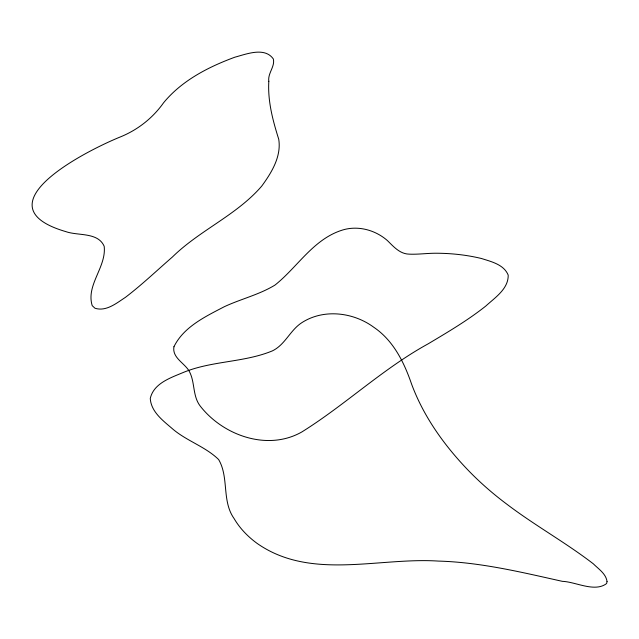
<?xml version="1.0" encoding="UTF-8"?>
<svg xmlns="http://www.w3.org/2000/svg" width="639" height="639" viewBox="0 0 639 639"><rect width="100%" height="100%" fill="white"/><g stroke="black" fill="none" stroke-linecap="round" stroke-linejoin="round"><path stroke-width="0.96" d="M268.819 81.305C267.629 101.17 272.837 120.523 278.74 139.262C281.503 156.571 271.519 172.698 261.734 186.101C236.694 215.199 199.695 230.168 172.45 256.966C156.843 270.513 141.866 284.81 125.42 297.351C116.625 303.086 106.178 311.816 94.995 308.246L92.208 305.658C85.81 285.018 106.585 267.078 104.181 246.279C97.919 231.981 78.325 235.999 65.889 231.637C-22.437 205.798 86.561 150.532 120.667 136.802C137.928 129.733 152.817 117.975 163.584 102.767C181.819 80.554 208.362 66.951 234.896 57.183C246.35 54.139 264.714 46.647 273.348 58.98C275.177 66.6 267.573 73.309 268.819 81.305M173.944 346.745C172.003 357.353 183.712 362.664 188.681 370.34C195.294 381.108 192.211 395.221 199.943 405.693C222.707 435.359 267.469 451.501 301.8 431.98C345.395 404.799 382.945 368.607 428.25 343.782C447.979 332 467.868 320.299 485.896 305.961C494.993 297.622 508.492 288.892 508.205 275.121C503.907 264.498 491.343 261.663 481.494 258.515C466.877 254.977 451.845 253.332 436.812 253.236C427.587 253.132 418.393 254.562 409.176 254.146C399.806 253.971 393.536 246.55 387.378 240.552C375.381 230.04 358.152 225.303 342.688 229.984C313.374 238.962 297.718 267.006 275.002 285.066C259.218 294.715 240.943 298.94 224.281 306.728C205.518 316.521 183.657 326.833 173.944 346.745M607.05 581.634L606.611 583.527C594.717 592.696 575.667 581.762 562.368 581.346C521.48 572.217 480.408 562.24 438.338 561.082C378.32 557.176 310.618 580.827 257.134 543.414A108.534 78.988 -0.2 0 1 234.074 518.525C221.597 500.936 229.153 477.469 218.65 459.561C205.071 446.278 185.773 440.734 171.579 428.026C162.434 420.222 151.044 411.476 150.269 398.472C153.672 383.2 170.901 377.697 183.657 372.313C212.132 360.708 244.082 362.561 272.382 350.883C285.146 344.756 290.154 330.187 301.816 322.687C323.622 308.549 353.335 312.199 373.735 327.224C393.297 340.411 404.064 362.225 411.516 383.911C423.785 417.139 444.952 446.357 469.489 471.614A381.842 277.893 -0.2 0 0 507.158 504.427C534.995 525.562 565.707 542.543 593.383 563.87C598.511 569.014 606.076 573.758 607.05 581.634"/></g></svg>
